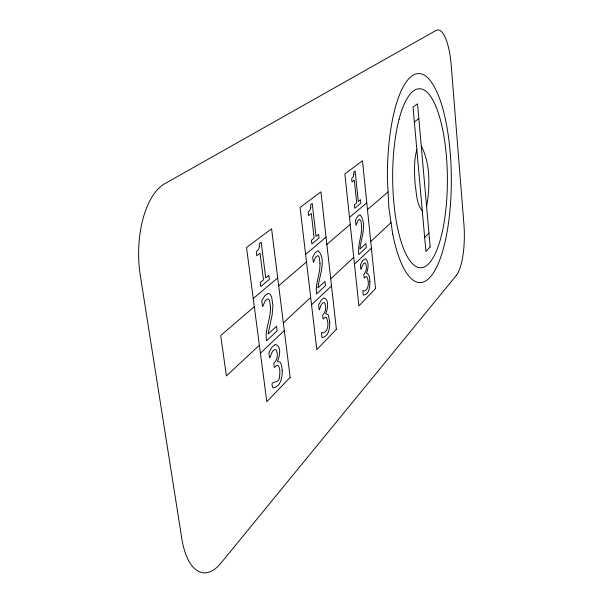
<?xml version="1.0" encoding="UTF-8"?>
<svg xmlns="http://www.w3.org/2000/svg" width="603" height="603" viewBox="0 0 603 603"><rect width="100%" height="100%" fill="white"/><g stroke="black" fill="none" stroke-linecap="round" stroke-linejoin="round"><path stroke-width="0.9" d="M426.607 206.686C430.007 187.118 430.632 163.873 421.256 146.009M416.839 149.619C413.696 160.911 414.434 172.865 415.135 184.443C416.65 193.239 416.364 203.716 422.304 210.862M424.678 237.431L428.921 233.007M260.428 353.192L284.307 330.595M311.547 304.817L331.514 285.92M354.466 264.197L371.403 248.165M259.38 345.21L226.396 375.925L220.713 335.517L254.308 306.686M283.342 322.899L310.681 297.445M330.715 278.797L353.735 257.353M370.732 241.532L391.046 222.613M278.699 285.762L306.497 261.913M326.849 244.449L350.23 224.384M367.468 209.588L388.076 191.905M253.237 298.523L277.712 277.893M305.608 254.391L326.027 237.175M349.484 217.412L366.782 202.834M414.367 121.934L418.836 118.587M282.242 370.393C282.423 376.988 280.817 386.666 272.986 387.94C268.825 378.239 279.061 386.003 279.528 376.558C279.89 372.963 280.568 368.343 278.013 365.395L276.747 365.478L274.312 367.566L273.77 363.345L275.873 360.805L276.83 358.499A5.653 2.306 -87.2 0 0 277.312 354.353L276.626 350.629L275.775 349.604L274.697 349.612C270.204 350.682 269.843 365.539 268.93 352.529L271.976 347.17L275.247 344.426C282 345.692 279.641 357.029 277.372 361.589L279.988 362.124L280.614 362.893L281.669 365.697L282.242 370.393M329.758 322.236C329.811 327.821 328.967 336.776 321.994 337.574L321.414 332.615L323.419 332.886C329.019 330.617 328.718 321.866 326.215 317.336L325.153 317.306L323.118 319.032L322.665 315.12L324.429 312.965L325.228 310.922A5.163 1.937 -88.3 0 0 325.643 307.161L325.062 303.701L324.354 302.698L323.457 302.623C319.454 303.731 319.462 316.673 318.64 304.854L321.18 300.181L323.917 297.912C329.637 299.766 327.565 309.452 325.68 313.794L327.874 314.487L328.394 315.241L329.758 322.236M369.888 281.571C369.85 286.357 369.533 294.694 363.285 295.138L362.802 290.525L364.498 290.917C369.526 288.86 368.848 280.938 366.88 276.785L365.983 276.679L364.25 278.126L363.873 274.486L366.051 270.8A4.749 1.643 -89.1 0 0 366.398 267.355L365.915 264.122L365.312 263.149L364.551 263.021C361.039 264.22 361.091 275.496 360.466 264.74L362.622 260.602L365.591 258.725C369.428 262.237 368.139 269.089 366.436 273.476L367.348 273.656C369.971 275.209 369.503 278.948 369.888 281.571M361.627 226.6C361.958 236.059 357.443 245.172 358.747 254.556L366.307 247.486L365.9 243.514L359.885 249.084C360.828 238.539 367.574 223.947 360.051 214.804L357.594 216.379L355.438 220.374L356.064 225.364L357.865 220.796L359.614 219.326L361.039 221.271L361.627 226.6M319.974 263.368C320.359 273.747 315.075 283.689 316.605 293.963L325.514 285.626L325.025 281.352L317.939 287.917C318.844 277.644 327.06 259.049 318.105 250.697L315.211 252.604L312.663 257.127L313.402 262.486L315.535 257.375L317.593 255.634L318.52 256.102L319.273 257.632L319.974 263.368M270.498 307.055C270.951 318.535 264.664 329.479 266.481 340.816L277.146 330.851L276.558 326.231L268.079 334.077L272.164 314.691L272.918 305.909L271.667 296.94L270.182 294.249L268.237 293.367L264.77 295.711L261.717 300.882L262.614 306.686L265.169 300.905L267.634 298.817L268.75 299.231L269.654 300.844L270.498 307.055M353.84 174.493L353.509 176.31L351.677 178.797L352.009 181.925L354.315 180.139L356.69 202.879L354.406 204.771L354.768 208.231L360.865 203.151L360.511 199.729L358.31 201.553L355.129 170.996L353.81 171.998L353.84 174.493M310.726 207.394L310.334 209.392L308.171 212.226L308.563 215.61L311.299 213.485L314.125 238.019L311.427 240.25L311.857 243.981L319.055 237.981L318.633 234.296L316.032 236.444L312.248 203.497L310.688 204.681L310.726 207.394M259.35 246.604L258.875 248.82L256.283 252.107L256.757 255.778L260.036 253.23L263.458 279.845L260.217 282.521L260.737 286.568L269.368 279.377L268.863 275.383L265.75 277.953L261.174 242.218L259.298 243.635L259.35 246.604M456.245 275.511L220.992 563.044A68.064 29.69 -83.5 0 1 181.797 538.517L140.28 275.292A70.792 34.348 -89.2 0 1 164.604 183.802L436.014 30.467A43.205 12.482 88.3 0 1 451.232 65.38L463.926 224.437A41.26 11.668 -89.6 0 1 456.245 275.511M430.15 246.891L425.922 251.443L413.032 107.055L417.54 103.852L430.15 246.891M290.164 377.388L266.812 401.688L246.529 247.531L271.569 228.793L290.164 377.388M336.391 329.283L316.831 349.642L300.083 207.462L320.932 191.86L336.391 329.283M375.533 288.566L358.906 305.864L344.856 173.95L362.486 160.76L375.533 288.566M392.779 234.439L388.905 207.914L387.397 178.865A104.507 31.967 89.6 0 1 429.102 79.204A104.507 31.967 89.6 0 1 444.901 242.617A104.507 31.967 89.6 0 1 392.779 234.439M399.058 119.296A89.508 27.361 89.6 0 0 415.233 266.029A89.508 27.361 89.6 0 0 445.73 149.31A89.508 27.361 89.6 0 0 399.058 119.296"/></g></svg>
